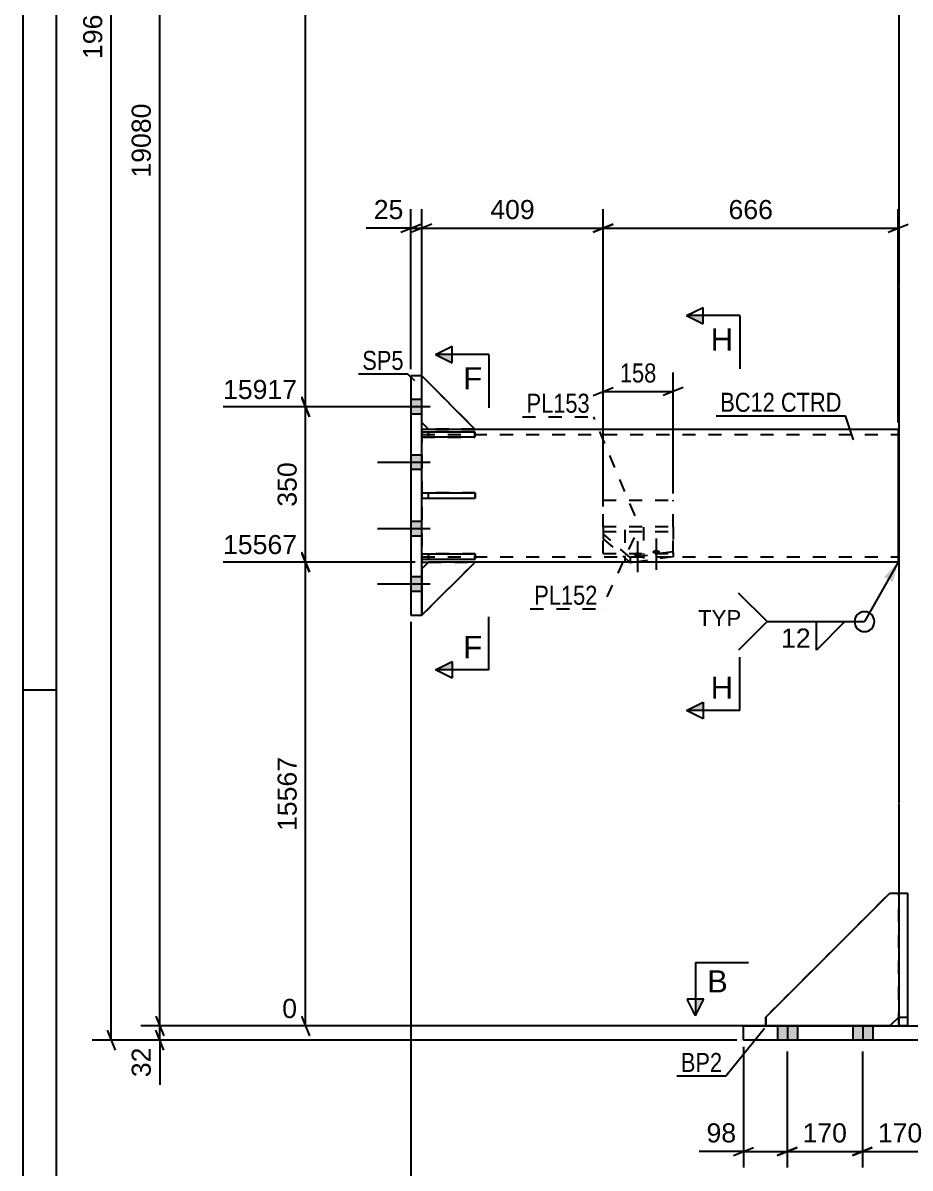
# Model space of a CAD drawing. Header units: millimetres. Extents: x 0 to 841, y 0 to 594.
# Drawn here: x 0 to 133.5, y 226.1 to 398.4 of the extents above; entities that cross this region are included whole.
import ezdxf

# ---------------------------------------------------------------- set-up
doc = ezdxf.new("R2010")
doc.units = ezdxf.units.MM
doc.linetypes.add('DXK_LINE_DOT2', pattern=[3.9198, 1.9599, -1.9599])
doc.styles.add('Arial', font='ARIAL.TTF', dxfattribs={"height": 0.2})
doc.styles.add('Arial Narrow', font='ARIALN.TTF', dxfattribs={"height": 0.2})

# ---------------------------------------------------------------- blocks, each defined once
blk = doc.blocks.new('Unknown-256180323-1134')
at = {"color": 5, "linetype": 'Continuous'}
for p, q in [((0, 594), (0, 0)), ((5, 589), (5, 5)), ((5, 298), (0, 298))]:
    blk.add_line(p, q, dxfattribs=at)
blk = doc.blocks.new('Part-256180323-2750 - 2658')
at = {"color": 7, "linetype": 'DXK_LINE_DOT2'}
for p, q in [((61.02, 317.27), (60.02, 316.27)), ((60.02, 309.27), (68.02, 317.27)), ((68.02, 317.27), (61.02, 317.27)), ((60.02, 316.27), (60.02, 309.27))]:
    blk.add_line(p, q, dxfattribs=at)
blk = doc.blocks.new('Bolt-256180323-2848 - 2658')
at = {"linetype": 'Continuous'}
for points in [[(58.35, 341.7), (58.35, 339.5), (60.01, 339.5), (60.01, 341.7)], [(58.35, 341.7), (58.35, 339.5), (60.01, 339.5), (60.01, 341.7)], [(58.35, 341.7), (58.35, 339.5), (60.01, 339.5), (60.01, 341.7)], [(58.35, 333.37), (58.35, 331.17), (60.01, 331.17), (60.01, 333.37)], [(58.35, 333.37), (58.35, 331.17), (60.01, 331.17), (60.01, 333.37)], [(58.35, 323.37), (58.35, 321.17), (60.02, 321.17), (60.02, 323.37)], [(58.35, 323.37), (58.35, 321.17), (60.02, 321.17), (60.02, 323.37)], [(58.35, 315.04), (58.35, 312.84), (60.02, 312.84), (60.02, 315.04)], [(58.35, 315.04), (58.35, 312.84), (60.02, 312.84), (60.02, 315.04)], [(58.35, 315.04), (58.35, 312.84), (60.02, 312.84), (60.02, 315.04)]]:
    blk.add_hatch(color=1, dxfattribs=at).paths.add_polyline_path(points)
at = {"color": 1, "linetype": 'Continuous'}
for p, q in [((60.01, 341.7), (58.35, 341.7)), ((60.01, 341.7), (58.35, 341.7)), ((60.01, 341.7), (58.35, 341.7)), ((61.28, 340.6), (53.35, 340.6)), ((61.28, 340.6), (53.35, 340.6)), ((61.28, 340.6), (53.35, 340.6)), ((60.01, 339.5), (58.35, 339.5)), ((60.01, 339.5), (58.35, 339.5)), ((60.01, 339.5), (58.35, 339.5)), ((60.01, 333.37), (58.35, 333.37)), ((60.01, 333.37), (58.35, 333.37)), ((61.28, 332.27), (53.35, 332.27)), ((61.28, 332.27), (53.35, 332.27)), ((60.01, 331.17), (58.35, 331.17)), ((60.01, 331.17), (58.35, 331.17)), ((61.28, 322.27), (53.35, 322.27)), ((61.28, 322.27), (53.35, 322.27)), ((60.02, 323.37), (58.35, 323.37)), ((60.02, 323.37), (58.35, 323.37)), ((60.02, 321.17), (58.35, 321.17)), ((60.02, 321.17), (58.35, 321.17)), ((61.28, 313.94), (53.35, 313.94)), ((61.28, 313.94), (53.35, 313.94)), ((61.28, 313.94), (53.35, 313.94)), ((60.02, 315.04), (58.35, 315.04)), ((60.02, 315.04), (58.35, 315.04)), ((60.02, 315.04), (58.35, 315.04)), ((60.02, 312.84), (58.35, 312.84)), ((60.02, 312.84), (58.35, 312.84)), ((60.02, 312.84), (58.35, 312.84))]:
    blk.add_line(p, q, dxfattribs=at)
blk = doc.blocks.new('Part-256180323-2681 - 2658')
at = {"color": 2, "linetype": 'Continuous'}
for p, q in [((58.35, 345.27), (58.35, 309.27)), ((60.01, 345.27), (58.35, 345.27)), ((60.02, 309.27), (60.01, 345.27)), ((58.35, 309.27), (60.02, 309.27))]:
    blk.add_line(p, q, dxfattribs=at)
blk = doc.blocks.new('Part-256180323-2727 - 2658')
at = {"color": 2, "linetype": 'Continuous'}
for p, q in [((60.01, 337.27), (61.01, 337.27)), ((68.01, 337.27), (131.68, 337.28)), ((131.68, 337.28), (131.68, 335.68)), ((131.68, 335.68), (131.68, 317.28)), ((60.02, 317.27), (61.02, 317.27)), ((131.68, 317.28), (68.02, 317.27))]:
    blk.add_line(p, q, dxfattribs=at)
at = {"color": 7, "linetype": 'DXK_LINE_DOT2'}
for p, q in [((60.01, 337.27), (60.02, 317.27)), ((60.01, 336.47), (131.68, 336.48)), ((61.01, 337.27), (68.01, 337.27)), ((131.68, 337.16), (131.68, 335.68)), ((60.02, 318.07), (131.68, 318.08)), ((61.02, 317.27), (68.02, 317.27)), ((131.68, 318.08), (131.68, 318.14))]:
    blk.add_line(p, q, dxfattribs=at)
blk = doc.blocks.new('Part-256180323-2749 - 2658')
at = {"color": 2, "linetype": 'Continuous'}
for p, q in [((61.02, 317.27), (60.02, 316.27)), ((60.02, 309.27), (68.02, 317.27)), ((68.02, 317.27), (61.02, 317.27)), ((60.02, 316.27), (60.02, 309.27))]:
    blk.add_line(p, q, dxfattribs=at)
blk = doc.blocks.new('Part-256180323-2938 - 2658')
at = {"color": 7, "linetype": 'DXK_LINE_DOT2'}
for p, q in [((131.75, 247.5), (131.75, 267.5)), ((131.75, 267.5), (133.08, 267.5)), ((133.08, 267.5), (133.08, 247.5)), ((131.75, 248.84), (133.08, 248.84)), ((133.08, 247.5), (131.75, 247.5))]:
    blk.add_line(p, q, dxfattribs=at)
blk = doc.blocks.new('Part-256180323-2760 - 2658')
at = {"color": 7, "linetype": 'DXK_LINE_DOT2'}
for p, q in [((68.01, 336.84), (60.01, 336.84)), ((60.01, 336.84), (60.01, 336.04)), ((60.01, 336.04), (68.01, 336.04)), ((61.01, 336.84), (61.01, 336.04)), ((68.01, 336.04), (68.01, 336.84))]:
    blk.add_line(p, q, dxfattribs=at)
blk = doc.blocks.new('Part-256180323-2882 - 2658')
at = {"color": 7, "linetype": 'DXK_LINE_DOT2'}
for p, q in [((87.29, 322.64), (97.83, 322.64)), ((87.29, 322.64), (87.29, 320.79)), ((97.83, 322.64), (97.83, 318.07)), ((87.29, 321.89), (97.83, 321.89)), ((91.38, 317.93), (87.29, 321.54)), ((87.29, 320.79), (91.27, 317.27)), ((97.83, 318.82), (91.38, 317.93)), ((91.38, 317.18), (91.38, 317.93)), ((97.83, 318.07), (92.06, 317.27))]:
    blk.add_line(p, q, dxfattribs=at)
at = {"color": 2, "linetype": 'Continuous'}
for p in [(91.27, 317.27), (92.06, 317.27)]:
    blk.add_line(p, (91.38, 317.18), dxfattribs=at)
blk = doc.blocks.new('Part-256180323-2761 - 2658')
at = {"color": 2, "linetype": 'Continuous'}
for p, q in [((60.02, 327.67), (68.02, 327.67)), ((60.02, 327.67), (60.02, 326.87)), ((68.02, 327.67), (68.02, 326.87)), ((60.02, 326.87), (68.02, 326.87))]:
    blk.add_line(p, q, dxfattribs=at)
at = {"color": 7, "linetype": 'DXK_LINE_DOT2'}
blk.add_line((61.02, 326.87), (61.02, 327.67), dxfattribs=at)
blk = doc.blocks.new('Part-256180323-2762 - 2658')
at = {"color": 2, "linetype": 'Continuous'}
for p, q in [((60.01, 336.84), (60.01, 336.04)), ((60.01, 336.84), (68.01, 336.84)), ((68.01, 336.04), (60.01, 336.04)), ((68.01, 336.84), (68.01, 336.04))]:
    blk.add_line(p, q, dxfattribs=at)
at = {"color": 7, "linetype": 'DXK_LINE_DOT2'}
for p, q in [((60.01, 336.84), (60.01, 336.84)), ((60.01, 336.04), (60.01, 336.04)), ((61.01, 336.04), (61.01, 336.84))]:
    blk.add_line(p, q, dxfattribs=at)
blk = doc.blocks.new('Part-256180323-2763 - 2658')
at = {"color": 2, "linetype": 'Continuous'}
for p, q in [((60.01, 345.27), (68.01, 337.27)), ((60.01, 338.27), (61.01, 337.27)), ((61.01, 337.27), (68.01, 337.27))]:
    blk.add_line(p, q, dxfattribs=at)
at = {"color": 7, "linetype": 'DXK_LINE_DOT2'}
for p, q in [((60.01, 338.27), (60.01, 345.27)), ((60.01, 345.27), (60.01, 345.27)), ((60.01, 338.27), (60.01, 338.27))]:
    blk.add_line(p, q, dxfattribs=at)
blk = doc.blocks.new('Part-256180323-2764 - 2658')
at = {"color": 7, "linetype": 'DXK_LINE_DOT2'}
for p, q in [((60.01, 338.27), (60.01, 345.27)), ((60.01, 345.27), (68.01, 337.27)), ((61.01, 337.27), (60.01, 338.27)), ((68.01, 337.27), (61.01, 337.27))]:
    blk.add_line(p, q, dxfattribs=at)
blk = doc.blocks.new('Part-256180323-2783 - 2658')
at = {"color": 7, "linetype": 'DXK_LINE_DOT2'}
for p, q in [((68.02, 318.51), (60.02, 318.5)), ((60.02, 318.5), (60.02, 317.7)), ((60.02, 317.7), (68.02, 317.71)), ((61.02, 318.5), (61.02, 317.7)), ((68.02, 317.71), (68.02, 318.51))]:
    blk.add_line(p, q, dxfattribs=at)
blk = doc.blocks.new('Part-256180323-2784 - 2658')
at = {"color": 7, "linetype": 'DXK_LINE_DOT2'}
for p, q in [((68.02, 327.67), (60.02, 327.67)), ((60.02, 327.67), (60.02, 326.87)), ((61.02, 326.87), (61.02, 327.67)), ((68.02, 326.87), (68.02, 327.67)), ((60.02, 326.87), (68.02, 326.87))]:
    blk.add_line(p, q, dxfattribs=at)
blk = doc.blocks.new('Part-256180323-2851 - 2658')
at = {"color": 2, "linetype": 'Continuous'}
for p, q in [((131.75, 513.82), (131.75, 358.7)), ((131.75, 358.6), (131.75, 280.94)), ((131.75, 280.84), (131.75, 267.5))]:
    blk.add_line(p, q, dxfattribs=at)
at = {"color": 7, "linetype": 'DXK_LINE_DOT2'}
for p, q in [((131.75, 267.5), (131.75, 247.5)), ((131.75, 247.5), (198.41, 247.5))]:
    blk.add_line(p, q, dxfattribs=at)
blk = doc.blocks.new('Part-256180323-2795 - 2658')
at = {"color": 7, "linetype": 'DXK_LINE_DOT2'}
for p, q in [((111.75, 248.84), (130.41, 267.5)), ((130.41, 267.5), (131.75, 267.5)), ((131.75, 267.5), (131.75, 248.84)), ((111.75, 247.5), (111.75, 248.84)), ((131.75, 248.84), (130.41, 247.5)), ((130.41, 247.5), (111.75, 247.5))]:
    blk.add_line(p, q, dxfattribs=at)
blk = doc.blocks.new('Part-256180323-2856 - 2658')
at = {"color": 2, "linetype": 'Continuous'}
for p, q in [((108.41, 245.37), (108.41, 247.5)), ((108.41, 247.5), (221.75, 247.5)), ((221.75, 247.5), (221.75, 245.37)), ((221.75, 245.37), (108.41, 245.37))]:
    blk.add_line(p, q, dxfattribs=at)
blk = doc.blocks.new('Bolt-256180323-2858 - 2658')
at = {"linetype": 'Continuous'}
for points in [[(116.58, 247.5), (113.58, 247.5), (113.58, 245.37), (116.58, 245.37)], [(116.58, 247.5), (113.58, 247.5), (113.58, 245.37), (116.58, 245.37)], [(116.58, 247.5), (113.58, 247.5), (113.58, 245.37), (116.58, 245.37)], [(116.58, 247.5), (113.58, 247.5), (113.58, 245.37), (116.58, 245.37)], [(116.58, 247.5), (113.58, 247.5), (113.58, 245.37), (116.58, 245.37)], [(116.58, 247.5), (113.58, 247.5), (113.58, 245.37), (116.58, 245.37)], [(127.91, 247.5), (124.91, 247.5), (124.91, 245.37), (127.91, 245.37)], [(127.91, 247.5), (124.91, 247.5), (124.91, 245.37), (127.91, 245.37)], [(127.91, 247.5), (124.91, 247.5), (124.91, 245.37), (127.91, 245.37)], [(127.91, 247.5), (124.91, 247.5), (124.91, 245.37), (127.91, 245.37)], [(127.91, 247.5), (124.91, 247.5), (124.91, 245.37), (127.91, 245.37)], [(127.91, 247.5), (124.91, 247.5), (124.91, 245.37), (127.91, 245.37)], [(139.25, 247.5), (136.25, 247.5), (136.25, 245.37), (139.25, 245.37)], [(139.25, 247.5), (136.25, 247.5), (136.25, 245.37), (139.25, 245.37)], [(156.58, 247.5), (153.58, 247.5), (153.58, 245.37), (156.58, 245.37)], [(156.58, 247.5), (153.58, 247.5), (153.58, 245.37), (156.58, 245.37)], [(176.58, 247.5), (173.58, 247.5), (173.58, 245.37), (176.58, 245.37)], [(176.58, 247.5), (173.58, 247.5), (173.58, 245.37), (176.58, 245.37)], [(193.91, 247.5), (190.91, 247.5), (190.91, 245.37), (193.91, 245.37)], [(193.91, 247.5), (190.91, 247.5), (190.91, 245.37), (193.91, 245.37)], [(205.25, 247.5), (202.25, 247.5), (202.25, 245.37), (205.25, 245.37)], [(205.25, 247.5), (202.25, 247.5), (202.25, 245.37), (205.25, 245.37)], [(205.25, 247.5), (202.25, 247.5), (202.25, 245.37), (205.25, 245.37)], [(205.25, 247.5), (202.25, 247.5), (202.25, 245.37), (205.25, 245.37)], [(205.25, 247.5), (202.25, 247.5), (202.25, 245.37), (205.25, 245.37)], [(205.25, 247.5), (202.25, 247.5), (202.25, 245.37), (205.25, 245.37)], [(216.58, 247.5), (213.58, 247.5), (213.58, 245.37), (216.58, 245.37)], [(216.58, 247.5), (213.58, 247.5), (213.58, 245.37), (216.58, 245.37)], [(216.58, 247.5), (213.58, 247.5), (213.58, 245.37), (216.58, 245.37)], [(216.58, 247.5), (213.58, 247.5), (213.58, 245.37), (216.58, 245.37)], [(216.58, 247.5), (213.58, 247.5), (213.58, 245.37), (216.58, 245.37)], [(216.58, 247.5), (213.58, 247.5), (213.58, 245.37), (216.58, 245.37)]]:
    blk.add_hatch(color=1, dxfattribs=at).paths.add_polyline_path(points)
at = {"color": 1, "linetype": 'Continuous'}
for p, q in [((113.58, 245.37), (113.58, 247.5)), ((113.58, 245.37), (113.58, 247.5)), ((113.58, 245.37), (113.58, 247.5)), ((113.58, 245.37), (113.58, 247.5)), ((113.58, 245.37), (113.58, 247.5)), ((113.58, 245.37), (113.58, 247.5)), ((115.08, 245.37), (115.08, 247.5)), ((115.08, 245.37), (115.08, 247.5)), ((115.08, 245.37), (115.08, 247.5)), ((115.08, 245.37), (115.08, 247.5)), ((115.08, 245.37), (115.08, 247.5)), ((115.08, 245.37), (115.08, 247.5)), ((116.58, 245.37), (116.58, 247.5)), ((116.58, 245.37), (116.58, 247.5)), ((116.58, 245.37), (116.58, 247.5)), ((116.58, 245.37), (116.58, 247.5)), ((116.58, 245.37), (116.58, 247.5)), ((116.58, 245.37), (116.58, 247.5)), ((124.91, 245.37), (124.91, 247.5)), ((124.91, 245.37), (124.91, 247.5)), ((124.91, 245.37), (124.91, 247.5)), ((124.91, 245.37), (124.91, 247.5)), ((124.91, 245.37), (124.91, 247.5)), ((124.91, 245.37), (124.91, 247.5)), ((126.41, 245.37), (126.41, 247.5)), ((126.41, 245.37), (126.41, 247.5)), ((126.41, 245.37), (126.41, 247.5)), ((126.41, 245.37), (126.41, 247.5)), ((126.41, 245.37), (126.41, 247.5)), ((126.41, 245.37), (126.41, 247.5)), ((127.91, 245.37), (127.91, 247.5)), ((127.91, 245.37), (127.91, 247.5)), ((127.91, 245.37), (127.91, 247.5)), ((127.91, 245.37), (127.91, 247.5)), ((127.91, 245.37), (127.91, 247.5)), ((127.91, 245.37), (127.91, 247.5)), ((136.25, 245.37), (136.25, 247.5)), ((136.25, 245.37), (136.25, 247.5)), ((137.75, 245.37), (137.75, 247.5)), ((137.75, 245.37), (137.75, 247.5)), ((139.25, 245.37), (139.25, 247.5)), ((139.25, 245.37), (139.25, 247.5)), ((153.58, 245.37), (153.58, 247.5)), ((153.58, 245.37), (153.58, 247.5)), ((155.08, 245.37), (155.08, 247.5)), ((155.08, 245.37), (155.08, 247.5)), ((156.58, 245.37), (156.58, 247.5)), ((156.58, 245.37), (156.58, 247.5)), ((173.58, 245.37), (173.58, 247.5)), ((173.58, 245.37), (173.58, 247.5)), ((175.08, 245.37), (175.08, 247.5)), ((175.08, 245.37), (175.08, 247.5)), ((176.58, 245.37), (176.58, 247.5)), ((176.58, 245.37), (176.58, 247.5)), ((190.91, 245.37), (190.91, 247.5)), ((190.91, 245.37), (190.91, 247.5)), ((192.41, 245.37), (192.41, 247.5)), ((192.41, 245.37), (192.41, 247.5)), ((193.91, 245.37), (193.91, 247.5)), ((193.91, 245.37), (193.91, 247.5)), ((202.25, 245.37), (202.25, 247.5)), ((202.25, 245.37), (202.25, 247.5)), ((202.25, 245.37), (202.25, 247.5)), ((202.25, 245.37), (202.25, 247.5)), ((202.25, 245.37), (202.25, 247.5)), ((202.25, 245.37), (202.25, 247.5)), ((203.75, 245.37), (203.75, 247.5)), ((203.75, 245.37), (203.75, 247.5)), ((203.75, 245.37), (203.75, 247.5)), ((203.75, 245.37), (203.75, 247.5)), ((203.75, 245.37), (203.75, 247.5)), ((203.75, 245.37), (203.75, 247.5)), ((205.25, 245.37), (205.25, 247.5)), ((205.25, 245.37), (205.25, 247.5)), ((205.25, 245.37), (205.25, 247.5)), ((205.25, 245.37), (205.25, 247.5)), ((205.25, 245.37), (205.25, 247.5)), ((205.25, 245.37), (205.25, 247.5)), ((213.58, 245.37), (213.58, 247.5)), ((213.58, 245.37), (213.58, 247.5)), ((213.58, 245.37), (213.58, 247.5)), ((213.58, 245.37), (213.58, 247.5)), ((213.58, 245.37), (213.58, 247.5)), ((213.58, 245.37), (213.58, 247.5)), ((215.08, 245.37), (215.08, 247.5)), ((215.08, 245.37), (215.08, 247.5)), ((215.08, 245.37), (215.08, 247.5)), ((215.08, 245.37), (215.08, 247.5)), ((215.08, 245.37), (215.08, 247.5)), ((215.08, 245.37), (215.08, 247.5)), ((216.58, 245.37), (216.58, 247.5)), ((216.58, 245.37), (216.58, 247.5)), ((216.58, 245.37), (216.58, 247.5)), ((216.58, 245.37), (216.58, 247.5)), ((216.58, 245.37), (216.58, 247.5)), ((216.58, 245.37), (216.58, 247.5))]:
    blk.add_line(p, q, dxfattribs=at)
blk = doc.blocks.new('Part-256180323-2901 - 2658')
at = {"color": 2, "linetype": 'Continuous'}
for p, q in [((131.75, 267.5), (131.75, 247.5)), ((131.75, 267.5), (133.08, 267.5)), ((133.08, 267.5), (133.08, 247.5)), ((131.75, 248.84), (133.08, 248.84))]:
    blk.add_line(p, q, dxfattribs=at)
at = {"color": 7, "linetype": 'DXK_LINE_DOT2'}
blk.add_line((131.75, 247.5), (133.08, 247.5), dxfattribs=at)
blk = doc.blocks.new('Part-256180323-2909 - 2658')
at = {"color": 2, "linetype": 'Continuous'}
for p, q in [((111.75, 248.84), (130.41, 267.5)), ((130.41, 267.5), (131.75, 267.5)), ((111.75, 248.84), (111.75, 247.5)), ((131.75, 248.84), (130.41, 247.5))]:
    blk.add_line(p, q, dxfattribs=at)
at = {"color": 7, "linetype": 'DXK_LINE_DOT2'}
for p, q in [((131.75, 267.5), (131.75, 248.84)), ((130.41, 247.5), (111.75, 247.5))]:
    blk.add_line(p, q, dxfattribs=at)
blk = doc.blocks.new('Bolt-256180323-2928 - 2658')
at = {"linetype": 'Continuous'}
for points in [[(92.47, 318.74), (92.59, 318.73), (92.71, 318.71), (92.82, 318.68), (92.92, 318.63), (92.99, 318.58), (93.04, 318.52), (93.07, 318.46), (93.07, 318.39), (93.04, 318.33), (92.99, 318.27), (92.92, 318.22), (92.82, 318.17), (92.71, 318.14), (92.59, 318.12), (92.47, 318.11), (92.34, 318.12), (92.23, 318.14), (92.12, 318.17), (92.02, 318.22), (91.95, 318.27), (91.9, 318.33), (91.87, 318.39), (91.87, 318.46), (91.9, 318.52), (91.95, 318.58), (92.02, 318.63), (92.12, 318.68), (92.23, 318.71), (92.34, 318.73)], [(95.27, 319.1), (95.39, 319.1), (95.51, 319.08), (95.62, 319.04), (95.71, 319), (95.79, 318.95), (95.84, 318.89), (95.86, 318.83), (95.86, 318.76), (95.84, 318.7), (95.79, 318.64), (95.71, 318.59), (95.62, 318.54), (95.51, 318.51), (95.39, 318.49), (95.27, 318.48), (95.14, 318.49), (95.02, 318.51), (94.91, 318.54), (94.82, 318.59), (94.75, 318.64), (94.7, 318.7), (94.67, 318.76), (94.67, 318.83), (94.7, 318.89), (94.75, 318.95), (94.82, 319), (94.91, 319.04), (95.02, 319.08), (95.14, 319.1)]]:
    blk.add_hatch(color=1, dxfattribs=at).paths.add_polyline_path(points)
at = {"color": 1, "linetype": 'DXK_LINE_DOT2'}
for p, q in [((90.54, 322.13), (90.54, 317.43)), ((93.34, 322.5), (93.34, 317.8))]:
    blk.add_line(p, q, dxfattribs=at)
at = {"color": 1, "linetype": 'Continuous'}
for p, q in [((92.47, 320.43), (92.47, 315.73)), ((95.27, 320.8), (95.27, 316.1))]:
    blk.add_line(p, q, dxfattribs=at)
blk = doc.blocks.new('Part-256180323-2933 - 2658')
at = {"color": 7, "linetype": 'DXK_LINE_DOT2'}
for p, q in [((87.29, 318.58), (87.29, 326.58)), ((87.29, 326.58), (97.83, 326.58)), ((97.83, 318.58), (97.83, 326.58)), ((87.29, 318.58), (97.83, 318.58))]:
    blk.add_line(p, q, dxfattribs=at)
blk = doc.blocks.new('Part-256180323-2941 - 2658')
at = {"color": 2, "linetype": 'Continuous'}
for p, q in [((60.02, 318.5), (68.02, 318.51)), ((60.02, 318.5), (60.02, 317.7)), ((60.02, 317.7), (68.02, 317.71)), ((68.02, 318.51), (68.02, 317.71))]:
    blk.add_line(p, q, dxfattribs=at)
at = {"color": 7, "linetype": 'DXK_LINE_DOT2'}
blk.add_line((61.02, 317.7), (61.02, 318.5), dxfattribs=at)
blk = doc.blocks.new('StraightDimension-256180323-9739 - 2658')
at = {"color": 7, "linetype": 'Continuous'}
for p, q in [((20.58, 247.5), (20.58, 513.82)), ((19.98, 249), (21.18, 246)), ((107.41, 247.5), (17.73, 247.5))]:
    blk.add_line(p, q, dxfattribs=at)
at = {"color": 0}
blk.add_wipeout([(19.83, 386.82), (15.63, 386.82), (15.63, 374.5), (19.83, 374.5)], dxfattribs=at)
at = {"color": 3, "style": 'Arial'}
blk.add_text('19080', height=2.865, rotation=90.0002, dxfattribs=at).set_placement((19.23, 375.1))
blk = doc.blocks.new('StraightDimension-256180323-8902 - 2658')
at = {"color": 7, "linetype": 'Continuous'}
for p, q in [((43.13, 490.66), (41.93, 493.66)), ((59.02, 492.16), (25.61, 492.16)), ((42.53, 340.6), (42.53, 492.16)), ((41.93, 342.1), (43.13, 339.1)), ((54.01, 340.6), (30.11, 340.6))]:
    blk.add_line(p, q, dxfattribs=at)
at = {"color": 0, "linetype": 'Continuous'}
blk.add_wipeout([(37.33, 492.76), (37.33, 496.96), (25.01, 496.96), (25.01, 492.76)], dxfattribs=at)
at = {"color": 0}
blk.add_wipeout([(41.78, 421.43), (37.58, 421.43), (37.58, 411.33), (41.78, 411.33)], dxfattribs=at)
at = {"color": 3, "linetype": 'Continuous', "style": 'Arial'}
blk.add_text('18755', height=2.865, dxfattribs=at).set_placement((25.61, 493.36))
at = {"color": 3, "style": 'Arial'}
blk.add_text('2839', height=2.865, rotation=90.0002, dxfattribs=at).set_placement((41.18, 411.93))
blk = doc.blocks.new('StraightDimension-256180323-15058 - 2658')
at = {"color": 7, "linetype": 'Continuous'}
for p, q in [((58.35, 346.27), (58.35, 370.36)), ((60.01, 338.27), (60.01, 370.36)), ((56.85, 366.91), (59.85, 368.11)), ((58.35, 367.51), (60.01, 367.51)), ((61.51, 368.11), (58.51, 366.91))]:
    blk.add_line(p, q, dxfattribs=at)
at = {"color": 0}
blk.add_wipeout([(57.82, 368.26), (57.82, 372.46), (52.18, 372.46), (52.18, 368.26)], dxfattribs=at)
at = {"color": 7, "linetype": 'Continuous'}
blk.add_line((58.35, 367.51), (51.65, 367.51), dxfattribs=at)
blk.add_line((58.35, 367.51), (51.65, 367.51), dxfattribs=at)
at = {"color": 3, "style": 'Arial'}
blk.add_text('25', height=2.865, dxfattribs=at).set_placement((52.78, 368.86))
blk = doc.blocks.new('StraightDimension-256180323-3010 - 2658')
at = {"color": 7, "linetype": 'Continuous'}
for p, q in [((58.35, 308.27), (58.35, 207.64)), ((231.75, 308.2), (231.75, 207.64)), ((59.85, 210.64), (56.85, 209.44)), ((230.25, 209.44), (233.25, 210.64)), ((58.35, 210.04), (231.75, 210.04))]:
    blk.add_line(p, q, dxfattribs=at)
at = {"color": 0}
blk.add_wipeout([(149.3, 210.79), (149.3, 214.99), (140.79, 214.99), (140.79, 210.79)], dxfattribs=at)
at = {"color": 3, "style": 'Arial Narrow'}
blk.add_text('2601', height=2.863, dxfattribs=at).set_placement((141.39, 211.39))
blk = doc.blocks.new('StraightDimension-256180323-8903 - 2658')
at = {"color": 7, "linetype": 'Continuous'}
for p, q in [((43.13, 339.1), (41.93, 342.1)), ((54.01, 340.6), (30.11, 340.6)), ((42.53, 317.27), (42.53, 340.6)), ((41.93, 318.77), (43.13, 315.77)), ((59.02, 317.27), (30.11, 317.27))]:
    blk.add_line(p, q, dxfattribs=at)
at = {"color": 0, "linetype": 'Continuous'}
blk.add_wipeout([(41.83, 341.2), (41.83, 345.4), (29.51, 345.4), (29.51, 341.2)], dxfattribs=at)
at = {"color": 0}
blk.add_wipeout([(41.78, 332.87), (37.58, 332.87), (37.58, 325), (41.78, 325)], dxfattribs=at)
at = {"color": 3, "linetype": 'Continuous', "style": 'Arial'}
blk.add_text('15917', height=2.865, dxfattribs=at).set_placement((30.11, 341.8))
at = {"color": 3, "style": 'Arial'}
blk.add_text('350', height=2.865, rotation=90.0002, dxfattribs=at).set_placement((41.18, 325.6))
blk = doc.blocks.new('StraightDimension-256180323-8904 - 2658')
at = {"color": 7, "linetype": 'Continuous'}
for p, q in [((43.13, 315.77), (41.93, 318.77)), ((59.02, 317.27), (30.11, 317.27)), ((42.53, 247.5), (42.53, 317.27)), ((41.93, 249), (43.13, 246)), ((130.75, 247.5), (39.01, 247.5))]:
    blk.add_line(p, q, dxfattribs=at)
at = {"color": 0, "linetype": 'Continuous'}
for points in [[(41.83, 317.87), (41.83, 322.07), (29.51, 322.07), (29.51, 317.87)], [(41.83, 248.1), (41.83, 252.3), (38.41, 252.3), (38.41, 248.1)]]:
    blk.add_wipeout(points, dxfattribs=at)
at = {"color": 0}
blk.add_wipeout([(41.78, 288.55), (37.58, 288.55), (37.58, 276.23), (41.78, 276.23)], dxfattribs=at)
at = {"color": 3, "linetype": 'Continuous', "style": 'Arial'}
for s, height, p in [('15567', 2.865, (30.11, 318.47)), ('0', 2.87, (39.01, 248.7))]:
    blk.add_text(s, height=height, dxfattribs=at).set_placement(p)
at = {"color": 3, "style": 'Arial'}
blk.add_text('15567', height=2.865, rotation=90.0002, dxfattribs=at).set_placement((41.18, 276.83))
blk = doc.blocks.new('StraightDimension-256180323-9604 - 2658')
at = {"color": 7, "linetype": 'Continuous'}
for p, q in [((126.28, 243.65), (126.28, 226.24)), ((137.61, 243.65), (137.61, 226.24)), ((124.78, 228.04), (127.78, 229.24)), ((139.11, 229.24), (136.11, 228.04)), ((126.28, 228.64), (137.61, 228.64))]:
    blk.add_line(p, q, dxfattribs=at)
at = {"color": 0}
blk.add_wipeout([(135.88, 229.39), (135.88, 233.59), (128.01, 233.59), (128.01, 229.39)], dxfattribs=at)
at = {"color": 3, "style": 'Arial'}
blk.add_text('170', height=2.865, dxfattribs=at).set_placement((128.61, 229.99))
blk = doc.blocks.new('StraightDimension-256180323-9605 - 2658')
at = {"color": 7, "linetype": 'Continuous'}
for p, q in [((114.95, 243.65), (114.95, 226.24)), ((126.28, 243.65), (126.28, 226.24)), ((113.45, 228.04), (116.45, 229.24)), ((127.78, 229.24), (124.78, 228.04)), ((114.95, 228.64), (126.28, 228.64))]:
    blk.add_line(p, q, dxfattribs=at)
at = {"color": 0}
blk.add_wipeout([(124.55, 229.39), (124.55, 233.59), (116.68, 233.59), (116.68, 229.39)], dxfattribs=at)
at = {"color": 3, "style": 'Arial'}
blk.add_text('170', height=2.865, dxfattribs=at).set_placement((117.28, 229.99))
blk = doc.blocks.new('StraightDimension-256180323-9606 - 2658')
at = {"color": 7, "linetype": 'Continuous'}
for p, q in [((108.41, 244.37), (108.41, 226.24)), ((114.95, 243.65), (114.95, 226.24)), ((106.91, 228.04), (109.91, 229.24)), ((116.45, 229.24), (113.45, 228.04)), ((108.41, 228.64), (114.95, 228.64))]:
    blk.add_line(p, q, dxfattribs=at)
at = {"color": 0}
blk.add_wipeout([(107.89, 229.39), (107.89, 233.59), (102.24, 233.59), (102.24, 229.39)], dxfattribs=at)
at = {"color": 7, "linetype": 'Continuous'}
blk.add_line((108.41, 228.64), (101.72, 228.64), dxfattribs=at)
blk.add_line((108.41, 228.64), (101.72, 228.64), dxfattribs=at)
at = {"color": 3, "style": 'Arial'}
blk.add_text('98', height=2.865, dxfattribs=at).set_placement((102.84, 229.99))
blk = doc.blocks.new('StraightDimension-256180323-9740 - 2658')
at = {"color": 7, "linetype": 'Continuous'}
for p, q in [((19.98, 249), (21.18, 246)), ((107.41, 247.5), (17.73, 247.5)), ((21.18, 243.87), (19.98, 246.87)), ((20.58, 245.37), (20.58, 247.5)), ((107.41, 245.37), (17.73, 245.37))]:
    blk.add_line(p, q, dxfattribs=at)
at = {"color": 0}
blk.add_wipeout([(19.83, 244.85), (15.63, 244.85), (15.63, 239.2), (19.83, 239.2)], dxfattribs=at)
at = {"color": 7, "linetype": 'Continuous'}
blk.add_line((20.58, 245.37), (20.58, 238.67), dxfattribs=at)
blk.add_line((20.58, 245.37), (20.58, 238.67), dxfattribs=at)
at = {"color": 3, "style": 'Arial'}
blk.add_text('32', height=2.865, rotation=90.0002, dxfattribs=at).set_placement((19.23, 239.8))
blk = doc.blocks.new('StraightDimension-256180323-9781 - 2658')
at = {"color": 7, "linetype": 'Continuous'}
for p, q in [((13.28, 245.37), (13.28, 551.62)), ((12.68, 246.87), (13.88, 243.87)), ((107.41, 245.37), (10.43, 245.37))]:
    blk.add_line(p, q, dxfattribs=at)
at = {"color": 0}
blk.add_wipeout([(12.53, 404.65), (8.33, 404.65), (8.33, 392.33), (12.53, 392.33)], dxfattribs=at)
at = {"color": 3, "style": 'Arial'}
blk.add_text('19679', height=2.865, rotation=90.0002, dxfattribs=at).set_placement((11.93, 392.93))
blk = doc.blocks.new('StraightDimension-256180323-14654 - 2658')
at = {"color": 7, "linetype": 'Continuous'}
for p, q in [((87.29, 327.58), (87.29, 345.78)), ((97.83, 327.58), (97.83, 345.78)), ((85.79, 342.33), (88.79, 343.53)), ((87.29, 342.93), (97.83, 342.93)), ((99.33, 343.53), (96.33, 342.33))]:
    blk.add_line(p, q, dxfattribs=at)
at = {"color": 0}
blk.add_wipeout([(95.9, 343.68), (95.9, 347.88), (89.21, 347.88), (89.21, 343.68)], dxfattribs=at)
at = {"color": 3, "style": 'Arial Narrow'}
blk.add_text('158', height=2.863, dxfattribs=at).set_placement((89.81, 344.28))
blk = doc.blocks.new('StraightDimension-256180323-15056 - 2658')
at = {"color": 7, "linetype": 'Continuous'}
for p, q in [((87.29, 325.61), (87.29, 370.36)), ((131.68, 338.28), (131.68, 370.36)), ((88.79, 368.11), (85.79, 366.91)), ((87.29, 367.51), (131.68, 367.51)), ((130.18, 366.91), (133.18, 368.11))]:
    blk.add_line(p, q, dxfattribs=at)
at = {"color": 0}
blk.add_wipeout([(113.42, 368.26), (113.42, 372.46), (105.55, 372.46), (105.55, 368.26)], dxfattribs=at)
at = {"color": 3, "style": 'Arial'}
blk.add_text('666', height=2.865, dxfattribs=at).set_placement((106.15, 368.86))
blk = doc.blocks.new('StraightDimension-256180323-15057 - 2658')
at = {"color": 7, "linetype": 'Continuous'}
for p, q in [((60.01, 338.27), (60.01, 370.36)), ((87.29, 325.61), (87.29, 370.36)), ((61.51, 368.11), (58.51, 366.91)), ((60.01, 367.51), (87.29, 367.51)), ((85.79, 366.91), (88.79, 368.11))]:
    blk.add_line(p, q, dxfattribs=at)
at = {"color": 0}
blk.add_wipeout([(77.58, 368.26), (77.58, 372.46), (69.71, 372.46), (69.71, 368.26)], dxfattribs=at)
at = {"color": 3, "style": 'Arial'}
blk.add_text('409', height=2.865, dxfattribs=at).set_placement((70.31, 368.86))
blk = doc.blocks.new('Mark-256180323-2677 - 2658')
at = {"color": 0}
blk.add_wipeout([(57.27, 346.17), (57.27, 349.17), (51.06, 349.17), (51.06, 346.17)], dxfattribs=at)
blk.add_wipeout([(57.27, 346.17), (57.27, 349.17), (51.06, 349.17), (51.06, 346.17)], dxfattribs=at)
at = {"color": 30, "linetype": 'Continuous'}
for p in [(50.46, 345.57), (58.94, 344.54)]:
    blk.add_line(p, (57.87, 345.57), dxfattribs=at)
at = {"color": 3, "style": 'Arial Narrow'}
blk.add_text('SP5', height=2.863, dxfattribs=at).set_placement((51.06, 346.17))
blk = doc.blocks.new('Mark-256180323-2723 - 2658')
at = {"color": 0}
for points in [[(113.13, 339.87), (113.13, 342.87), (104.91, 342.87), (104.91, 339.87)], [(123.16, 339.87), (123.16, 342.87), (114.03, 342.87), (114.03, 339.87)]]:
    blk.add_wipeout(points, dxfattribs=at)
for points in [[(113.13, 339.87), (113.13, 342.87), (104.91, 342.87), (104.91, 339.87)], [(123.16, 339.87), (123.16, 342.87), (114.03, 342.87), (114.03, 339.87)]]:
    blk.add_wipeout(points, dxfattribs=at)
at = {"color": 30, "linetype": 'Continuous'}
for p in [(104.31, 339.27), (124.95, 335.66)]:
    blk.add_line(p, (123.76, 339.27), dxfattribs=at)
at = {"color": 3, "style": 'Arial Narrow'}
for s, p in [('BC12', (104.91, 339.87)), ('CTRD', (114.03, 339.87))]:
    blk.add_text(s, height=2.863, dxfattribs=at).set_placement(p)
blk = doc.blocks.new('Mark-256180323-2852 - 2658')
at = {"color": 0}
blk.add_wipeout([(105.19, 240.58), (105.19, 243.58), (98.98, 243.58), (98.98, 240.58)], dxfattribs=at)
blk.add_wipeout([(105.19, 240.58), (105.19, 243.58), (98.98, 243.58), (98.98, 240.58)], dxfattribs=at)
at = {"color": 30, "linetype": 'Continuous'}
for p in [(111.58, 247.14), (98.38, 239.98)]:
    blk.add_line(p, (105.79, 239.98), dxfattribs=at)
at = {"color": 3, "style": 'Arial Narrow'}
blk.add_text('BP2', height=2.863, dxfattribs=at).set_placement((98.98, 240.58))
blk = doc.blocks.new('Mark-256180323-2878 - 2658')
at = {"color": 0}
blk.add_wipeout([(86.43, 310.85), (86.43, 313.85), (76.93, 313.85), (76.93, 310.85)], dxfattribs=at)
blk.add_wipeout([(86.43, 310.85), (86.43, 313.85), (76.93, 313.85), (76.93, 310.85)], dxfattribs=at)
at = {"color": 30, "linetype": 'DXK_LINE_DOT2'}
for p in [(91.93, 320.95), (76.33, 310.25)]:
    blk.add_line(p, (87.03, 310.25), dxfattribs=at)
at = {"color": 3, "style": 'Arial Narrow'}
blk.add_text('PL152', height=2.863, dxfattribs=at).set_placement((76.93, 310.85))
blk = doc.blocks.new('Mark-256180323-2929 - 2658')
at = {"color": 0}
blk.add_wipeout([(85.27, 339.73), (85.27, 342.73), (75.77, 342.73), (75.77, 339.73)], dxfattribs=at)
blk.add_wipeout([(85.27, 339.73), (85.27, 342.73), (75.77, 342.73), (75.77, 339.73)], dxfattribs=at)
at = {"color": 30, "linetype": 'DXK_LINE_DOT2'}
for p in [(75.17, 339.13), (92.08, 324.25)]:
    blk.add_line(p, (85.87, 339.13), dxfattribs=at)
at = {"color": 3, "style": 'Arial Narrow'}
blk.add_text('PL153', height=2.863, dxfattribs=at).set_placement((75.77, 339.73))
blk = doc.blocks.new('SectionMark-256180323-3376 - 2658')
at = {"linetype": 'Continuous'}
for points in [[(102.33, 354.33), (102.33, 353.08), (99.83, 354.33)], [(102.33, 296.21), (102.33, 294.96), (99.83, 294.96)]]:
    blk.add_hatch(color=6, dxfattribs=at).paths.add_polyline_path(points)
at = {"color": 6, "linetype": 'Continuous'}
for p, q in [((99.83, 354.33), (102.33, 355.58)), ((102.33, 353.08), (102.33, 355.58)), ((107.83, 354.33), (99.83, 354.33)), ((99.83, 354.33), (102.33, 353.08)), ((107.83, 354.33), (107.83, 346.33)), ((107.83, 294.96), (107.83, 302.96)), ((99.83, 294.96), (102.33, 296.21)), ((107.83, 294.96), (99.83, 294.96)), ((102.33, 293.71), (99.83, 294.96)), ((102.33, 296.21), (102.33, 293.71))]:
    blk.add_line(p, q, dxfattribs=at)
at = {"color": 0, "linetype": 'Continuous'}
for points in [[(106.83, 349.08), (106.83, 352.58), (103.46, 352.58), (103.46, 349.08)], [(106.83, 296.71), (106.83, 300.21), (103.46, 300.21), (103.46, 296.71)]]:
    blk.add_wipeout(points, dxfattribs=at)
at = {"color": 3, "linetype": 'Continuous', "style": 'Arial'}
for p in [(103.46, 349.08), (103.46, 296.71)]:
    blk.add_text('H', height=3.34, rotation=0.0057, dxfattribs=at).set_placement(p)
blk = doc.blocks.new('SectionMark-256180323-3380 - 2658')
at = {"linetype": 'Continuous'}
for points in [[(101.17, 251.54), (102.42, 251.54), (101.17, 249.04)], [(242.91, 251.54), (244.16, 251.54), (244.16, 249.04)]]:
    blk.add_hatch(color=6, dxfattribs=at).paths.add_polyline_path(points)
at = {"color": 6, "linetype": 'Continuous'}
for p, q in [((101.17, 257.04), (109.17, 257.04)), ((101.17, 257.04), (101.17, 249.04)), ((244.16, 257.04), (236.16, 257.04)), ((244.16, 257.04), (244.16, 249.04)), ((101.17, 249.04), (99.92, 251.54)), ((102.42, 251.54), (99.92, 251.54)), ((101.17, 249.04), (102.42, 251.54)), ((242.91, 251.54), (245.41, 251.54)), ((244.16, 249.04), (242.91, 251.54)), ((245.41, 251.54), (244.16, 249.04))]:
    blk.add_line(p, q, dxfattribs=at)
at = {"color": 0, "linetype": 'Continuous'}
for points in [[(106.03, 252.54), (106.03, 256.04), (102.92, 256.04), (102.92, 252.54)], [(242.41, 252.54), (242.41, 256.04), (239.3, 256.04), (239.3, 252.54)]]:
    blk.add_wipeout(points, dxfattribs=at)
at = {"color": 3, "linetype": 'Continuous', "style": 'Arial'}
for p in [(102.92, 252.54), (239.3, 252.54)]:
    blk.add_text('B', height=3.34, dxfattribs=at).set_placement(p)
blk = doc.blocks.new('SectionMark-256180323-3382 - 2658')
at = {"linetype": 'Continuous'}
for points in [[(64.58, 348.48), (64.58, 347.23), (62.08, 348.48)], [(64.58, 302.31), (64.58, 301.06), (62.08, 301.06)]]:
    blk.add_hatch(color=6, dxfattribs=at).paths.add_polyline_path(points)
at = {"color": 6, "linetype": 'Continuous'}
for p, q in [((62.08, 348.48), (64.58, 349.73)), ((64.58, 347.23), (64.58, 349.73)), ((70.08, 348.48), (62.08, 348.48)), ((62.08, 348.48), (64.58, 347.23)), ((70.08, 348.48), (70.08, 340.48)), ((70.08, 301.06), (70.08, 309.06)), ((62.08, 301.06), (64.58, 302.31)), ((64.58, 302.31), (64.58, 299.81)), ((70.08, 301.06), (62.08, 301.06)), ((64.58, 299.81), (62.08, 301.06))]:
    blk.add_line(p, q, dxfattribs=at)
at = {"color": 0, "linetype": 'Continuous'}
for points in [[(69.08, 343.23), (69.08, 346.73), (66.23, 346.73), (66.23, 343.23)], [(69.08, 302.81), (69.08, 306.31), (66.23, 306.31), (66.23, 302.81)]]:
    blk.add_wipeout(points, dxfattribs=at)
at = {"color": 3, "linetype": 'Continuous', "style": 'Arial'}
for p in [(66.23, 343.23), (66.23, 302.81)]:
    blk.add_text('F', height=3.34, dxfattribs=at).set_placement(p)
blk = doc.blocks.new('WeldMark-256180323-3400 - 2658')
at = {"linetype": 'Continuous'}
blk.add_hatch(color=30, dxfattribs=at).paths.add_polyline_path([(129.55, 315.04), (131.68, 317.28), (130.86, 314.3)])
at = {"color": 30, "linetype": 'Continuous'}
blk.add_line((131.68, 317.28), (126.6, 308.31), dxfattribs=at)
at = {"color": 3, "linetype": 'Continuous'}
for q in [(107.67, 312.6), (107.67, 304.03)]:
    blk.add_line((111.95, 308.31), q, dxfattribs=at)
for start, end in [(90, 270), (270, 90)]:
    blk.add_arc((126.6, 308.31), 1.5, start, end, dxfattribs=at)
at = {"color": 0}
blk.add_wipeout([(118.7, 304.21), (118.7, 307.61), (113.85, 307.61), (113.85, 304.21)], dxfattribs=at)
at = {"color": 30, "linetype": 'Continuous'}
blk.add_line((111.95, 308.31), (126.6, 308.31), dxfattribs=at)
at = {"color": 3, "linetype": 'Continuous'}
for p, q in [((119.36, 308.31), (123.64, 308.31)), ((123.64, 308.31), (119.36, 304.03)), ((119.36, 304.03), (119.36, 308.31))]:
    blk.add_line(p, q, dxfattribs=at)
at = {"color": 3, "style": 'Arial'}
blk.add_text('12', height=2.865, dxfattribs=at).set_placement((114.05, 304.41))
at = {"color": 0, "linetype": 'Continuous'}
blk.add_wipeout([(108.05, 307.66), (108.05, 310.16), (101.57, 310.16), (101.57, 307.66)], dxfattribs=at)
blk.add_wipeout([(108.05, 307.66), (108.05, 310.16), (101.57, 310.16), (101.57, 307.66)], dxfattribs=at)
at = {"color": 3, "linetype": 'Continuous', "style": 'Arial'}
blk.add_text('TYP', height=2.388, dxfattribs=at).set_placement((101.57, 307.66))

msp = doc.modelspace()

# ---------------------------------------------------------------- block references
for name in ['Unknown-256180323-1134', 'Part-256180323-2851 - 2658', 'Part-256180323-2681 - 2658', 'Part-256180323-2763 - 2658', 'Part-256180323-2764 - 2658', 'Bolt-256180323-2848 - 2658', 'Part-256180323-2727 - 2658', 'Part-256180323-2760 - 2658', 'Part-256180323-2762 - 2658', 'Part-256180323-2761 - 2658', 'Part-256180323-2784 - 2658', 'Part-256180323-2933 - 2658', 'Part-256180323-2882 - 2658', 'Bolt-256180323-2928 - 2658', 'Part-256180323-2783 - 2658', 'Part-256180323-2941 - 2658', 'Part-256180323-2750 - 2658', 'Part-256180323-2749 - 2658', 'Part-256180323-2795 - 2658', 'Part-256180323-2909 - 2658', 'Part-256180323-2938 - 2658', 'Part-256180323-2901 - 2658', 'Part-256180323-2856 - 2658', 'Bolt-256180323-2858 - 2658']:
    msp.add_blockref(name, (0, 0))

# ---------------------------------------------------------------- next in the draw order: block references
msp.add_blockref('StraightDimension-256180323-9739 - 2658', (0, 0))

# ---------------------------------------------------------------- next in the draw order: block references
for name in ['StraightDimension-256180323-8902 - 2658', 'StraightDimension-256180323-3010 - 2658']:
    msp.add_blockref(name, (0, 0))

# ---------------------------------------------------------------- next in the draw order: block references
for name in ['StraightDimension-256180323-15058 - 2658', 'StraightDimension-256180323-9604 - 2658']:
    msp.add_blockref(name, (0, 0))

# ---------------------------------------------------------------- next in the draw order: block references
for name in ['StraightDimension-256180323-8903 - 2658', 'StraightDimension-256180323-9605 - 2658']:
    msp.add_blockref(name, (0, 0))

# ---------------------------------------------------------------- next in the draw order: block references
for name in ['StraightDimension-256180323-8904 - 2658', 'StraightDimension-256180323-9606 - 2658']:
    msp.add_blockref(name, (0, 0))

# ---------------------------------------------------------------- next in the draw order: block references
msp.add_blockref('StraightDimension-256180323-9740 - 2658', (0, 0))

# ---------------------------------------------------------------- next in the draw order: block references
msp.add_blockref('StraightDimension-256180323-9781 - 2658', (0, 0))

# ---------------------------------------------------------------- next in the draw order: block references
for name in ['StraightDimension-256180323-14654 - 2658', 'Mark-256180323-2878 - 2658', 'SectionMark-256180323-3380 - 2658', 'Mark-256180323-2852 - 2658']:
    msp.add_blockref(name, (0, 0))

# ---------------------------------------------------------------- next in the draw order: block references
msp.add_blockref('StraightDimension-256180323-15056 - 2658', (0, 0))

# ---------------------------------------------------------------- next in the draw order: block references
for name in ['StraightDimension-256180323-15057 - 2658', 'Mark-256180323-2723 - 2658']:
    msp.add_blockref(name, (0, 0))

# ---------------------------------------------------------------- next in the draw order: block references
for name in ['SectionMark-256180323-3376 - 2658', 'SectionMark-256180323-3382 - 2658', 'Mark-256180323-2677 - 2658', 'Mark-256180323-2929 - 2658']:
    msp.add_blockref(name, (0, 0))

# ---------------------------------------------------------------- next in the draw order: block references
msp.add_blockref('WeldMark-256180323-3400 - 2658', (0, 0))

doc.saveas('drawing.dxf')
